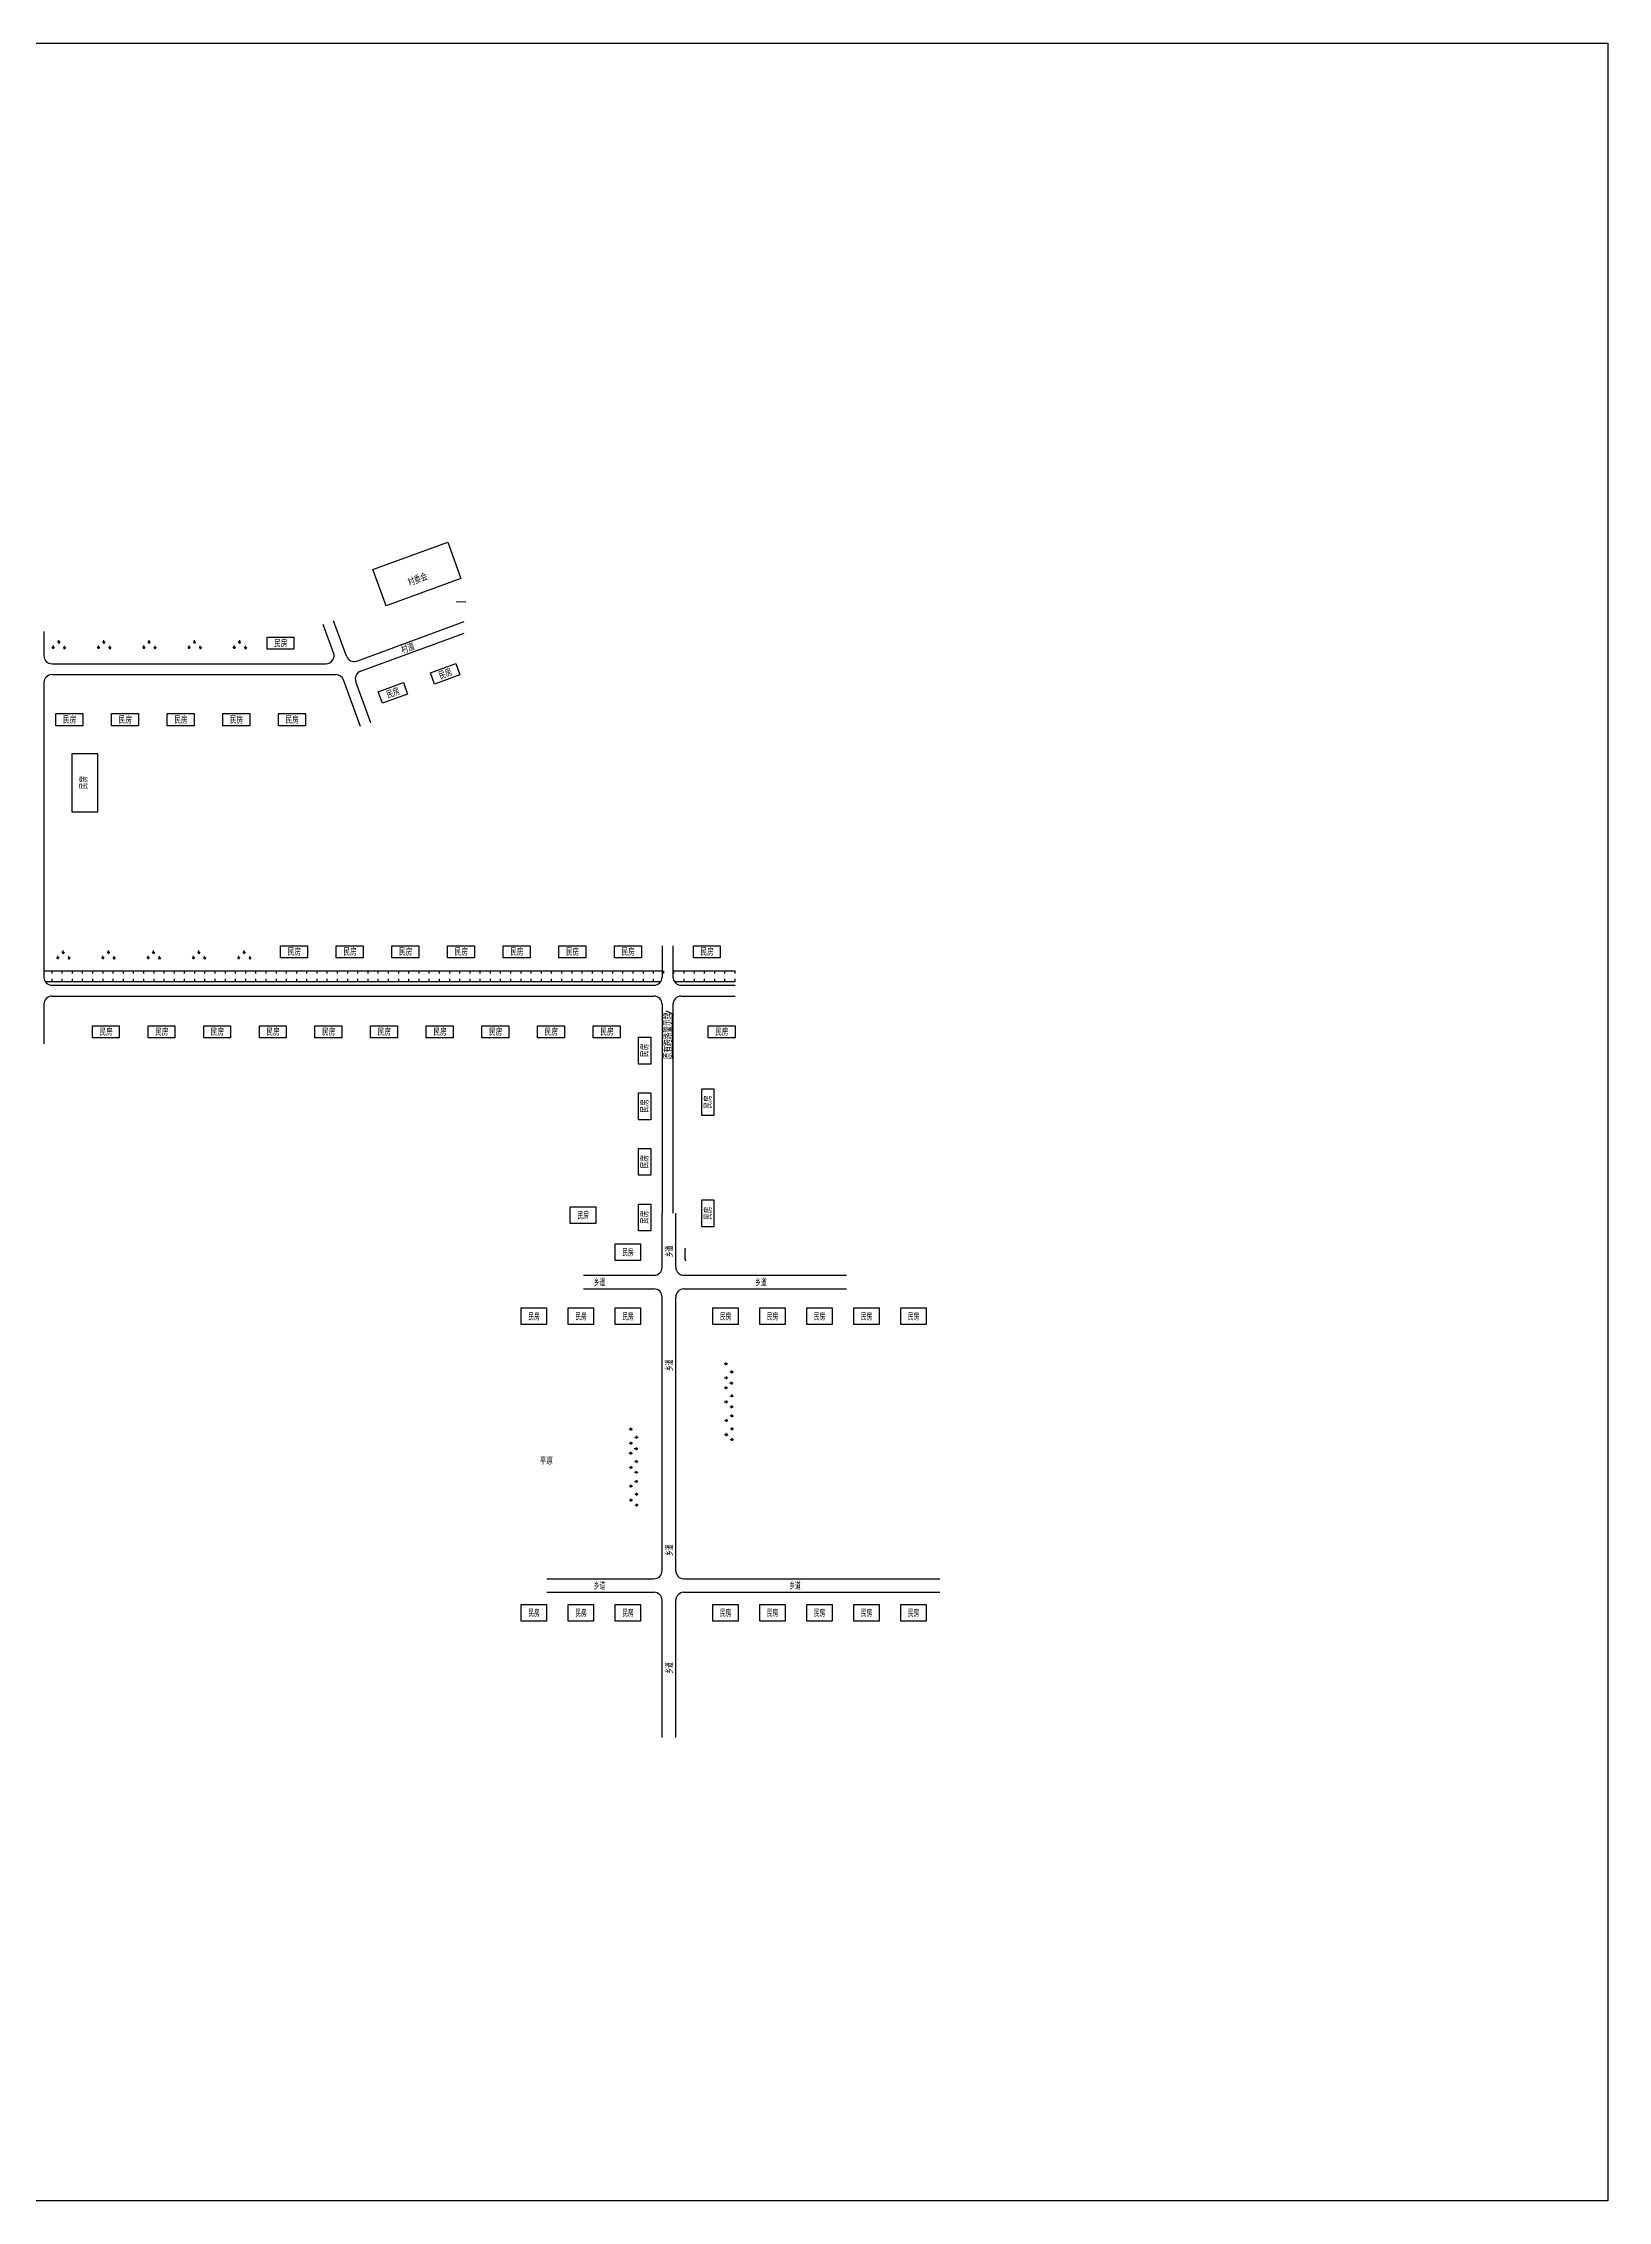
# Model space of a CAD drawing. Header units: millimetres. Extents: x 15213 to 16844, y 6052 to 6846.
# Drawn here: x 16268 to 16844, y 6052 to 6846 of the extents above; entities that cross this region are included whole.
import ezdxf
from ezdxf.enums import TextEntityAlignment as Align

# ---------------------------------------------------------------- set-up
doc = ezdxf.new("R2010")
doc.units = ezdxf.units.MM
for name, color, linetype in [('$DXFH', 7, 'Continuous'), ('$HLX', 4, 'Continuous'), ('BZ1', 6, 'Continuous'), ('设计院模板', 7, 'Continuous')]:
    doc.layers.add(name, color=color, linetype=linetype)
doc.layers.add('图衔不得改动', color=7, linetype='Continuous', lineweight=60)
doc.layers.add('实线', color=7, linetype='Continuous', lineweight=0)
doc.styles.add('0.7宋体', font='', dxfattribs={"width": 0.7, "height": 2.5})
doc.styles.add('粗宋', font='', dxfattribs={"width": 0.75})
doc.styles.get('0.7宋体').set_extended_font_data('SimSun')
doc.styles.get('粗宋').set_extended_font_data('SimSun')

msp = doc.modelspace()

# ---------------------------------------------------------------- linework, layer by layer
at = {"layer": '$DXFH', "linetype": 'Continuous'}
for p, q in [((16272.03, 6623.1, 3923486408.08), (16271.6, 6623.78, 3923486408.08)), ((16272.07, 6623.07, 3923486408.08), (16271.98, 6624.3, 3923486408.08)), ((16272.07, 6623.14, 3923486408.08), (16272.45, 6623.78, 3923486408.08)), ((16274.01, 6625.05, 3923486408.08), (16273.58, 6625.73, 3923486408.08)), ((16274.01, 6625.02, 3923486408.08), (16273.96, 6626.25, 3923486408.08)), ((16274.05, 6625.05, 3923486408.08), (16274.44, 6625.74, 3923486408.08)), ((16276.15, 6623.01, 3923486408.08), (16275.77, 6623.69, 3923486408.08)), ((16276.2, 6622.97, 3923486408.08), (16276.1, 6624.2, 3923486408.08)), ((16276.2, 6623.04, 3923486408.08), (16276.63, 6623.69, 3923486408.08)), ((16288.67, 6623.1, 3923486408.08), (16288.24, 6623.78, 3923486408.08)), ((16288.71, 6623.07, 3923486408.08), (16288.62, 6624.3, 3923486408.08)), ((16288.71, 6623.14, 3923486408.08), (16289.09, 6623.78, 3923486408.08)), ((16290.65, 6625.05, 3923486408.08), (16290.22, 6625.73, 3923486408.08)), ((16290.65, 6625.02, 3923486408.08), (16290.6, 6626.25, 3923486408.08)), ((16290.69, 6625.05, 3923486408.08), (16291.07, 6625.74, 3923486408.08)), ((16292.79, 6623.01, 3923486408.08), (16292.41, 6623.69, 3923486408.08)), ((16292.84, 6622.97, 3923486408.08), (16292.74, 6624.2, 3923486408.08)), ((16292.84, 6623.04, 3923486408.08), (16293.27, 6623.69, 3923486408.08)), ((16305.31, 6623.1, 3923486408.08), (16304.88, 6623.78, 3923486408.08)), ((16305.35, 6623.07, 3923486408.08), (16305.26, 6624.3, 3923486408.08)), ((16305.35, 6623.14, 3923486408.08), (16305.73, 6623.78, 3923486408.08)), ((16307.29, 6625.05, 3923486408.08), (16306.86, 6625.73, 3923486408.08)), ((16307.29, 6625.02, 3923486408.08), (16307.24, 6626.25, 3923486408.08)), ((16307.33, 6625.05, 3923486408.08), (16307.71, 6625.74, 3923486408.08)), ((16309.43, 6623.01, 3923486408.08), (16309.05, 6623.69, 3923486408.08)), ((16309.48, 6622.97, 3923486408.08), (16309.38, 6624.2, 3923486408.08)), ((16309.48, 6623.04, 3923486408.08), (16309.9, 6623.69, 3923486408.08)), ((16321.95, 6623.1, 3923486408.08), (16321.52, 6623.78, 3923486408.08)), ((16321.99, 6623.07, 3923486408.08), (16321.9, 6624.3, 3923486408.08)), ((16321.99, 6623.14, 3923486408.08), (16322.37, 6623.78, 3923486408.08)), ((16323.93, 6625.05, 3923486408.08), (16323.5, 6625.73, 3923486408.08)), ((16323.92, 6625.02, 3923486408.08), (16323.88, 6626.25, 3923486408.08)), ((16323.97, 6625.05, 3923486408.08), (16324.35, 6625.74, 3923486408.08)), ((16326.07, 6623.01, 3923486408.08), (16325.69, 6623.69, 3923486408.08)), ((16326.12, 6622.97, 3923486408.08), (16326.02, 6624.2, 3923486408.08)), ((16326.12, 6623.04, 3923486408.08), (16326.54, 6623.69, 3923486408.08)), ((16338.58, 6623.1, 3923486408.08), (16338.16, 6623.78, 3923486408.08)), ((16338.63, 6623.07, 3923486408.08), (16338.54, 6624.3, 3923486408.08)), ((16338.63, 6623.14, 3923486408.08), (16339.01, 6623.78, 3923486408.08)), ((16340.57, 6625.05, 3923486408.08), (16340.14, 6625.73, 3923486408.08)), ((16340.56, 6625.02, 3923486408.08), (16340.52, 6626.25, 3923486408.08)), ((16340.61, 6625.05, 3923486408.08), (16340.99, 6625.74, 3923486408.08)), ((16342.71, 6623.01, 3923486408.08), (16342.33, 6623.69, 3923486408.08)), ((16342.76, 6622.97, 3923486408.08), (16342.66, 6624.2, 3923486408.08)), ((16342.75, 6623.04, 3923486408.08), (16343.18, 6623.69, 3923486408.08)), ((16273.65, 6508.97, 3923486408.08), (16273.22, 6509.66, 3923486408.08)), ((16273.69, 6508.94, 3923486408.08), (16273.6, 6510.17, 3923486408.08)), ((16273.69, 6509.01, 3923486408.08), (16274.07, 6509.66, 3923486408.08)), ((16275.63, 6510.93, 3923486408.08), (16275.2, 6511.61, 3923486408.08)), ((16275.63, 6510.89, 3923486408.08), (16275.58, 6512.12, 3923486408.08)), ((16275.68, 6510.93, 3923486408.08), (16276.06, 6511.61, 3923486408.08)), ((16277.77, 6508.88, 3923486408.08), (16277.39, 6509.56, 3923486408.08)), ((16277.82, 6508.85, 3923486408.08), (16277.72, 6510.07, 3923486408.08)), ((16277.82, 6508.92, 3923486408.08), (16278.25, 6509.56, 3923486408.08)), ((16290.29, 6508.97, 3923486408.08), (16289.86, 6509.66, 3923486408.08)), ((16290.33, 6508.94, 3923486408.08), (16290.24, 6510.17, 3923486408.08)), ((16290.33, 6509.01, 3923486408.08), (16290.71, 6509.66, 3923486408.08)), ((16292.27, 6510.93, 3923486408.08), (16291.84, 6511.61, 3923486408.08)), ((16292.27, 6510.89, 3923486408.08), (16292.22, 6512.12, 3923486408.08)), ((16292.31, 6510.93, 3923486408.08), (16292.7, 6511.61, 3923486408.08)), ((16294.41, 6508.88, 3923486408.08), (16294.03, 6509.56, 3923486408.08)), ((16294.46, 6508.85, 3923486408.08), (16294.36, 6510.07, 3923486408.08)), ((16294.46, 6508.92, 3923486408.08), (16294.89, 6509.56, 3923486408.08)), ((16306.93, 6508.97, 3923486408.08), (16306.5, 6509.66, 3923486408.08)), ((16306.97, 6508.94, 3923486408.08), (16306.88, 6510.17, 3923486408.08)), ((16306.97, 6509.01, 3923486408.08), (16307.35, 6509.66, 3923486408.08)), ((16308.91, 6510.93, 3923486408.08), (16308.48, 6511.61, 3923486408.08)), ((16308.91, 6510.89, 3923486408.08), (16308.86, 6512.12, 3923486408.08)), ((16308.95, 6510.93, 3923486408.08), (16309.33, 6511.61, 3923486408.08)), ((16311.05, 6508.88, 3923486408.08), (16310.67, 6509.56, 3923486408.08)), ((16311.1, 6508.85, 3923486408.08), (16311, 6510.07, 3923486408.08)), ((16311.1, 6508.92, 3923486408.08), (16311.53, 6509.56, 3923486408.08)), ((16323.57, 6508.97, 3923486408.08), (16323.14, 6509.66, 3923486408.08)), ((16323.61, 6508.94, 3923486408.08), (16323.52, 6510.17, 3923486408.08)), ((16323.61, 6509.01, 3923486408.08), (16323.99, 6509.66, 3923486408.08)), ((16325.55, 6510.93, 3923486408.08), (16325.12, 6511.61, 3923486408.08)), ((16325.55, 6510.89, 3923486408.08), (16325.5, 6512.12, 3923486408.08)), ((16325.59, 6510.93, 3923486408.08), (16325.97, 6511.61, 3923486408.08)), ((16327.69, 6508.88, 3923486408.08), (16327.31, 6509.56, 3923486408.08)), ((16327.74, 6508.85, 3923486408.08), (16327.64, 6510.07, 3923486408.08)), ((16327.74, 6508.92, 3923486408.08), (16328.16, 6509.56, 3923486408.08)), ((16340.21, 6508.97, 3923486408.08), (16339.78, 6509.66, 3923486408.08)), ((16340.25, 6508.94, 3923486408.08), (16340.16, 6510.17, 3923486408.08)), ((16340.25, 6509.01, 3923486408.08), (16340.63, 6509.66, 3923486408.08)), ((16342.19, 6510.93, 3923486408.08), (16341.76, 6511.61, 3923486408.08)), ((16342.19, 6510.89, 3923486408.08), (16342.14, 6512.12, 3923486408.08)), ((16342.23, 6510.93, 3923486408.08), (16342.61, 6511.61, 3923486408.08)), ((16344.33, 6508.88, 3923486408.08), (16343.95, 6509.56, 3923486408.08)), ((16344.38, 6508.85, 3923486408.08), (16344.28, 6510.07, 3923486408.08)), ((16344.38, 6508.92, 3923486408.08), (16344.8, 6509.56, 3923486408.08))]:
    msp.add_line(p, q, dxfattribs=at)
at = {"layer": '$HLX', "linetype": 'Continuous'}
for p, q in [((16271.51, 6503.66), (16271.51, 6504.66)), ((16271.51, 6500.64), (16271.51, 6501.64)), ((16275.26, 6503.66), (16275.26, 6504.66)), ((16275.26, 6500.64), (16275.26, 6501.64)), ((16279.01, 6503.66), (16279.01, 6504.66)), ((16279.01, 6500.64), (16279.01, 6501.64)), ((16282.76, 6503.66), (16282.76, 6504.66)), ((16282.76, 6500.64), (16282.76, 6501.64)), ((16286.51, 6503.66), (16286.51, 6504.66)), ((16286.51, 6500.64), (16286.51, 6501.64)), ((16290.26, 6503.66), (16290.26, 6504.66)), ((16290.26, 6500.64), (16290.26, 6501.64)), ((16294.01, 6503.66), (16294.01, 6504.66)), ((16294.01, 6500.64), (16294.01, 6501.64)), ((16297.76, 6503.66), (16297.76, 6504.66)), ((16297.76, 6500.64), (16297.76, 6501.64)), ((16301.51, 6503.66), (16301.51, 6504.66)), ((16301.51, 6500.64), (16301.51, 6501.64)), ((16305.26, 6503.66), (16305.26, 6504.66)), ((16305.26, 6500.64), (16305.26, 6501.64)), ((16309.01, 6503.66), (16309.01, 6504.66)), ((16309.01, 6500.64), (16309.01, 6501.64)), ((16312.76, 6503.66), (16312.76, 6504.66)), ((16312.76, 6500.64), (16312.76, 6501.64)), ((16316.51, 6503.66), (16316.51, 6504.66)), ((16316.51, 6500.64), (16316.51, 6501.64)), ((16320.26, 6503.66), (16320.26, 6504.66)), ((16320.26, 6500.64), (16320.26, 6501.64)), ((16324.01, 6503.66), (16324.01, 6504.66)), ((16324.01, 6500.64), (16324.01, 6501.64)), ((16327.76, 6503.66), (16327.76, 6504.66)), ((16327.76, 6500.64), (16327.76, 6501.64)), ((16331.51, 6503.66), (16331.51, 6504.66)), ((16331.51, 6500.64), (16331.51, 6501.64)), ((16335.26, 6503.66), (16335.26, 6504.66)), ((16335.26, 6500.64), (16335.26, 6501.64)), ((16339.01, 6503.66), (16339.01, 6504.66)), ((16339.01, 6500.64), (16339.01, 6501.64)), ((16342.76, 6503.66), (16342.76, 6504.66)), ((16342.76, 6500.64), (16342.76, 6501.64)), ((16346.51, 6503.66), (16346.51, 6504.66)), ((16346.51, 6500.64), (16346.51, 6501.64)), ((16350.26, 6503.66), (16350.26, 6504.66)), ((16350.26, 6500.64), (16350.26, 6501.64)), ((16354.01, 6503.66), (16354.01, 6504.66)), ((16354.01, 6500.64), (16354.01, 6501.64)), ((16357.76, 6503.66), (16357.76, 6504.66)), ((16357.76, 6500.64), (16357.76, 6501.64)), ((16361.51, 6503.66), (16361.51, 6504.66)), ((16361.51, 6500.64), (16361.51, 6501.64)), ((16365.26, 6503.66), (16365.26, 6504.66)), ((16365.26, 6500.64), (16365.26, 6501.64)), ((16369.01, 6503.66), (16369.01, 6504.66)), ((16369.01, 6500.64), (16369.01, 6501.64)), ((16372.76, 6503.66), (16372.76, 6504.66)), ((16372.76, 6500.64), (16372.76, 6501.64)), ((16376.51, 6503.66), (16376.51, 6504.66)), ((16376.51, 6500.64), (16376.51, 6501.64)), ((16380.26, 6503.66), (16380.26, 6504.66)), ((16380.26, 6500.64), (16380.26, 6501.64)), ((16384.01, 6503.66), (16384.01, 6504.66)), ((16384.01, 6500.64), (16384.01, 6501.64)), ((16387.76, 6503.66), (16387.76, 6504.66)), ((16387.76, 6500.64), (16387.76, 6501.64)), ((16391.51, 6503.66), (16391.51, 6504.66)), ((16391.51, 6500.64), (16391.51, 6501.64)), ((16395.26, 6503.66), (16395.26, 6504.66)), ((16395.26, 6500.64), (16395.26, 6501.64)), ((16399.01, 6503.66), (16399.01, 6504.66)), ((16399.01, 6500.64), (16399.01, 6501.64)), ((16402.76, 6503.66), (16402.76, 6504.66)), ((16402.76, 6500.64), (16402.76, 6501.64)), ((16406.51, 6503.66), (16406.51, 6504.66)), ((16406.51, 6500.64), (16406.51, 6501.64)), ((16410.26, 6503.66), (16410.26, 6504.66)), ((16410.26, 6500.64), (16410.26, 6501.64)), ((16414.01, 6503.66), (16414.01, 6504.66)), ((16414.01, 6500.64), (16414.01, 6501.64)), ((16417.76, 6503.66), (16417.76, 6504.66)), ((16417.76, 6500.64), (16417.76, 6501.64)), ((16421.51, 6503.66), (16421.51, 6504.66)), ((16421.51, 6500.64), (16421.51, 6501.64)), ((16425.26, 6503.66), (16425.26, 6504.66)), ((16425.26, 6500.64), (16425.26, 6501.64)), ((16429.01, 6503.66), (16429.01, 6504.66)), ((16429.01, 6500.64), (16429.01, 6501.64)), ((16432.76, 6503.66), (16432.76, 6504.66)), ((16432.76, 6500.64), (16432.76, 6501.64)), ((16436.51, 6503.66), (16436.51, 6504.66)), ((16436.51, 6500.64), (16436.51, 6501.64)), ((16440.26, 6503.66), (16440.26, 6504.66)), ((16440.26, 6500.64), (16440.26, 6501.64)), ((16444.01, 6503.66), (16444.01, 6504.66)), ((16444.01, 6500.64), (16444.01, 6501.64)), ((16447.76, 6503.66), (16447.76, 6504.66)), ((16447.76, 6500.64), (16447.76, 6501.64)), ((16451.51, 6503.66), (16451.51, 6504.66)), ((16451.51, 6500.64), (16451.51, 6501.64)), ((16455.26, 6503.66), (16455.26, 6504.66)), ((16455.26, 6500.64), (16455.26, 6501.64)), ((16459.01, 6503.66), (16459.01, 6504.66)), ((16459.01, 6500.64), (16459.01, 6501.64)), ((16462.76, 6503.66), (16462.76, 6504.66)), ((16462.76, 6500.64), (16462.76, 6501.64)), ((16466.51, 6503.66), (16466.51, 6504.66)), ((16466.51, 6500.64), (16466.51, 6501.64)), ((16470.26, 6503.66), (16470.26, 6504.66)), ((16470.26, 6500.64), (16470.26, 6501.64)), ((16474.01, 6503.66), (16474.01, 6504.66)), ((16474.01, 6500.64), (16474.01, 6501.64)), ((16477.76, 6503.66), (16477.76, 6504.66)), ((16477.76, 6500.64), (16477.76, 6501.64)), ((16481.51, 6503.66), (16481.51, 6504.66)), ((16481.51, 6500.64), (16481.51, 6501.64)), ((16485.26, 6503.66), (16485.26, 6504.66)), ((16485.26, 6500.64), (16485.26, 6501.64)), ((16489.01, 6503.66), (16489.01, 6504.66)), ((16489.01, 6500.64), (16489.01, 6501.64)), ((16492.76, 6503.66), (16492.76, 6504.66)), ((16492.76, 6500.64), (16492.76, 6501.64)), ((16496.51, 6503.66), (16496.51, 6504.66)), ((16500.26, 6503.66), (16500.26, 6504.66)), ((16504.01, 6503.66), (16504.01, 6504.66)), ((16504.01, 6500.64), (16504.01, 6501.64)), ((16507.76, 6503.66), (16507.76, 6504.66)), ((16507.76, 6500.64), (16507.76, 6501.64)), ((16511.51, 6503.66), (16511.51, 6504.66)), ((16511.51, 6500.64), (16511.51, 6501.64)), ((16515.26, 6503.66), (16515.26, 6504.66)), ((16515.26, 6500.64), (16515.26, 6501.64)), ((16519.01, 6503.66), (16519.01, 6504.66)), ((16519.01, 6500.64), (16519.01, 6501.64)), ((16522.76, 6503.66), (16522.76, 6504.66)), ((16522.76, 6500.64), (16522.76, 6501.64))]:
    msp.add_line(p, q, dxfattribs=at)
for points in [[(16268.5, 6504.66), (16495.9, 6504.66)], [(16499.9, 6504.66), (16522.74, 6504.66)], [(16269.01, 6500.64), (16495.39, 6500.64)], [(16500.41, 6500.64), (16522.74, 6500.64)]]:
    msp.add_lwpolyline(points, dxfattribs=at)
at = {"color": 0}
for p, q in [((16423.74, 6640.21), (16420.17, 6640.38)), ((16268.5, 6629.45), (16268.5, 6620.58)), ((16375.06, 6621.62), (16371.24, 6632.03)), ((16379.77, 6620.38), (16374.99, 6633.41)), ((16383.62, 6618.59), (16423.07, 6633.08)), ((16385, 6614.84), (16423.07, 6628.82)), ((16271.5, 6617.58), (16372.24, 6617.58)), ((16271.5, 6613.58), (16375.91, 6613.58)), ((16268.5, 6610.58), (16268.5, 6586.46)), ((16385.01, 6594.45), (16378.72, 6611.62)), ((16388.77, 6595.83), (16383.21, 6610.99)), ((16268.5, 6586.46), (16268.5, 6502.32)), ((16495.9, 6513.87), (16495.9, 6502.32)), ((16499.9, 6513.87), (16499.9, 6502.32)), ((16271.5, 6499.32), (16492.9, 6499.32)), ((16271.5, 6495.32), (16492.9, 6495.32)), ((16502.9, 6499.32), (16522.74, 6499.32)), ((16502.9, 6495.32), (16522.74, 6495.32)), ((16268.5, 6492.32), (16268.5, 6477.82)), ((16495.9, 6492.32), (16495.9, 6415.43)), ((16497.27, 6489.87), (16499.55, 6488.93)), ((16499.55, 6488.93), (16499.55, 6472.21)), ((16499.9, 6492.32), (16499.9, 6415.43)), ((16495.9, 6395.6), (16495.9, 6415.43)), ((16500.9, 6395.6), (16500.9, 6415.43)), ((16467, 6392.6), (16492.9, 6392.6)), ((16503.9, 6392.6), (16563.71, 6392.6)), ((16467, 6387.6), (16492.9, 6387.6)), ((16495.9, 6283.98), (16495.9, 6384.6)), ((16500.9, 6283.98), (16500.9, 6384.6)), ((16503.9, 6387.6), (16563.71, 6387.6)), ((16453.47, 6280.98), (16492.9, 6280.98)), ((16503.9, 6280.98), (16598.1, 6280.98)), ((16453.47, 6275.98), (16492.9, 6275.98)), ((16495.9, 6222.57), (16495.9, 6272.98)), ((16500.9, 6222.57), (16500.9, 6272.98)), ((16503.9, 6275.98), (16598.1, 6275.98))]:
    msp.add_line(p, q, dxfattribs=at)
for p, q in [((16504.29, 6402.08), (16504.68, 6402.57)), ((16504.29, 6402.13), (16504.29, 6398.4)), ((16504.29, 6398.45), (16504.68, 6397.96))]:
    msp.add_line(p, q)
msp.add_lwpolyline([(15213.37, 6845.89), (16843.77, 6845.89), (16843.77, 6052.12), (15213.37, 6052.12)], close=True)
for points in [[(16389.54, 6652.21), (16417.03, 6662.29), (16421.92, 6648.94), (16394.43, 6638.87)], [(16278.73, 6563.05), (16288.29, 6563.05), (16288.29, 6584.44), (16278.73, 6584.44)], [(16462.14, 6417.85), (16471.5, 6417.85), (16471.5, 6411.71), (16462.14, 6411.71)], [(16478.62, 6404.21), (16487.98, 6404.21), (16487.98, 6398.06), (16478.62, 6398.06)], [(16444.06, 6380.62), (16453.42, 6380.62), (16453.42, 6374.47), (16444.06, 6374.47)], [(16461.34, 6380.62), (16470.7, 6380.62), (16470.7, 6374.47), (16461.34, 6374.47)], [(16478.62, 6380.62), (16487.98, 6380.62), (16487.98, 6374.47), (16478.62, 6374.47)], [(16514.54, 6380.62), (16523.9, 6380.62), (16523.9, 6374.47), (16514.54, 6374.47)], [(16531.82, 6380.62), (16541.19, 6380.62), (16541.19, 6374.47), (16531.82, 6374.47)], [(16549.11, 6380.62), (16558.47, 6380.62), (16558.47, 6374.47), (16549.11, 6374.47)], [(16566.39, 6380.62), (16575.75, 6380.62), (16575.75, 6374.47), (16566.39, 6374.47)], [(16583.67, 6380.62), (16593.03, 6380.62), (16593.03, 6374.47), (16583.67, 6374.47)], [(16444.06, 6271.55), (16453.42, 6271.55), (16453.42, 6265.4), (16444.06, 6265.4)], [(16461.34, 6271.55), (16470.7, 6271.55), (16470.7, 6265.4), (16461.34, 6265.4)], [(16478.62, 6271.55), (16487.98, 6271.55), (16487.98, 6265.4), (16478.62, 6265.4)], [(16514.54, 6271.55), (16523.9, 6271.55), (16523.9, 6265.4), (16514.54, 6265.4)], [(16531.82, 6271.55), (16541.19, 6271.55), (16541.19, 6265.4), (16531.82, 6265.4)], [(16549.11, 6271.55), (16558.47, 6271.55), (16558.47, 6265.4), (16549.11, 6265.4)], [(16566.39, 6271.55), (16575.75, 6271.55), (16575.75, 6265.4), (16566.39, 6265.4)], [(16583.67, 6271.55), (16593.03, 6271.55), (16593.03, 6265.4), (16583.67, 6265.4)]]:
    msp.add_lwpolyline(points, close=True, dxfattribs=at)
at = {"linetype": 'Continuous'}
for points in [[(16350.59, 6627.36), (16360.49, 6627.36), (16360.49, 6622.89), (16350.59, 6622.89)], [(16410.69, 6614.27), (16419.98, 6617.68), (16421.52, 6613.48), (16412.23, 6610.07)], [(16391.47, 6607.23), (16400.77, 6610.64), (16402.31, 6606.43), (16393.01, 6603.03)], [(16272.92, 6599.24), (16282.82, 6599.24), (16282.82, 6594.77), (16272.92, 6594.77)], [(16293.39, 6599.24), (16303.29, 6599.24), (16303.29, 6594.77), (16293.39, 6594.77)], [(16313.86, 6599.24), (16323.76, 6599.24), (16323.76, 6594.77), (16313.86, 6594.77)], [(16334.33, 6599.24), (16344.23, 6599.24), (16344.23, 6594.77), (16334.33, 6594.77)], [(16354.8, 6599.24), (16364.7, 6599.24), (16364.7, 6594.77), (16354.8, 6594.77)], [(16355.58, 6513.87), (16365.48, 6513.87), (16365.48, 6509.4), (16355.58, 6509.4)], [(16376.05, 6513.87), (16385.95, 6513.87), (16385.95, 6509.4), (16376.05, 6509.4)], [(16396.52, 6513.87), (16406.42, 6513.87), (16406.42, 6509.4), (16396.52, 6509.4)], [(16416.99, 6513.87), (16426.89, 6513.87), (16426.89, 6509.4), (16416.99, 6509.4)], [(16437.46, 6513.87), (16447.36, 6513.87), (16447.36, 6509.4), (16437.46, 6509.4)], [(16457.92, 6513.87), (16467.82, 6513.87), (16467.82, 6509.4), (16457.92, 6509.4)], [(16478.39, 6513.87), (16488.29, 6513.87), (16488.29, 6509.4), (16478.39, 6509.4)], [(16507.39, 6513.87), (16517.28, 6513.87), (16517.28, 6509.4), (16507.39, 6509.4)], [(16286.34, 6484.42), (16296.24, 6484.42), (16296.24, 6479.94), (16286.34, 6479.94)], [(16306.81, 6484.42), (16316.71, 6484.42), (16316.71, 6479.94), (16306.81, 6479.94)], [(16327.28, 6484.42), (16337.18, 6484.42), (16337.18, 6479.94), (16327.28, 6479.94)], [(16347.75, 6484.42), (16357.65, 6484.42), (16357.65, 6479.94), (16347.75, 6479.94)], [(16368.22, 6484.42), (16378.12, 6484.42), (16378.12, 6479.94), (16368.22, 6479.94)], [(16388.68, 6484.42), (16398.58, 6484.42), (16398.58, 6479.94), (16388.68, 6479.94)], [(16409.15, 6484.42), (16419.05, 6484.42), (16419.05, 6479.94), (16409.15, 6479.94)], [(16429.62, 6484.42), (16439.52, 6484.42), (16439.52, 6479.94), (16429.62, 6479.94)], [(16450.09, 6484.42), (16459.99, 6484.42), (16459.99, 6479.94), (16450.09, 6479.94)], [(16470.56, 6484.42), (16480.46, 6484.42), (16480.46, 6479.94), (16470.56, 6479.94)], [(16487.25, 6470.32), (16487.25, 6480.22), (16491.72, 6480.22), (16491.72, 6470.32)], [(16512.84, 6484.42), (16522.74, 6484.42), (16522.74, 6479.94), (16512.84, 6479.94)], [(16487.25, 6449.86), (16487.25, 6459.75), (16491.72, 6459.75), (16491.72, 6449.86)], [(16510.48, 6451.36), (16510.48, 6461.26), (16514.96, 6461.26), (16514.96, 6451.36)], [(16487.25, 6429.39), (16487.25, 6439.29), (16491.72, 6439.29), (16491.72, 6429.39)], [(16487.25, 6408.92), (16487.25, 6418.82), (16491.72, 6418.82), (16491.72, 6408.92)], [(16510.48, 6410.42), (16510.48, 6420.32), (16514.96, 6420.32), (16514.96, 6410.42)]]:
    msp.add_lwpolyline(points, close=True, dxfattribs=at)
at = {"color": 0}
for centre, start, end in [((16271.5, 6620.58), 180, 270), ((16372.24, 6620.58), 270, 20.13226), ((16382.59, 6621.41), 200.13226, 290.13226), ((16271.5, 6610.58), 90, 180), ((16375.91, 6610.58), 20.13226, 90), ((16386.03, 6612.02), 110.13226, 200.13226), ((16271.5, 6502.32), 180, 270), ((16492.9, 6502.32), 270, 0), ((16502.9, 6502.32), 180, 270), ((16271.5, 6492.32), 90, 180), ((16492.9, 6492.32), 0, 90), ((16502.9, 6492.32), 90, 180), ((16492.9, 6395.6), 270, 0), ((16503.9, 6395.6), 180, 270), ((16492.9, 6384.6), 0, 90), ((16503.9, 6384.6), 90, 180), ((16492.9, 6283.98), 270, 0), ((16503.9, 6283.98), 180, 270), ((16492.9, 6272.98), 0, 90), ((16503.9, 6272.98), 90, 180)]:
    msp.add_arc(centre, 3, start, end, dxfattribs=at)
at = {"layer": '设计院模板', "linetype": 'Continuous'}
for p, q in [((16519.97, 6360.07), (16518.75, 6359.98)), ((16519.91, 6360.07), (16519.26, 6360.45)), ((16519.94, 6360.03), (16519.26, 6359.6)), ((16519.97, 6351.2), (16518.75, 6351.11)), ((16520.01, 6354.84), (16518.78, 6354.79)), ((16519.91, 6351.2), (16519.26, 6351.58)), ((16519.94, 6351.15), (16519.26, 6350.73)), ((16519.97, 6354.88), (16519.29, 6355.26)), ((16519.97, 6354.84), (16519.29, 6354.41)), ((16521.96, 6352.9), (16520.73, 6352.81)), ((16522.05, 6357.03), (16520.83, 6356.93)), ((16521.89, 6352.9), (16521.24, 6353.28)), ((16521.93, 6352.86), (16521.24, 6352.43)), ((16521.98, 6357.03), (16521.34, 6357.45)), ((16522.02, 6356.98), (16521.34, 6356.6)), ((16520.01, 6345.96), (16518.78, 6345.92)), ((16519.97, 6346.01), (16519.29, 6346.39)), ((16519.97, 6345.96), (16519.29, 6345.54)), ((16522.05, 6348.15), (16520.83, 6348.06)), ((16522.05, 6344.2), (16520.83, 6344.11)), ((16521.98, 6348.15), (16521.34, 6348.58)), ((16522.02, 6348.11), (16521.34, 6347.73)), ((16521.98, 6344.2), (16521.34, 6344.58)), ((16522.02, 6344.16), (16521.34, 6343.73)), ((16484.93, 6335.98), (16483.7, 6335.89)), ((16484.86, 6335.98), (16484.21, 6336.36)), ((16484.89, 6335.94), (16484.21, 6335.51)), ((16520.04, 6339.16), (16518.81, 6339.06)), ((16519.97, 6339.16), (16519.32, 6339.54)), ((16520, 6339.11), (16519.32, 6338.68)), ((16520.03, 6333.97), (16519.35, 6334.35)), ((16522.02, 6340.86), (16520.79, 6340.77)), ((16522.11, 6336.11), (16520.89, 6336.02)), ((16521.95, 6340.86), (16521.3, 6341.24)), ((16521.99, 6340.81), (16521.3, 6340.39)), ((16522.05, 6336.11), (16521.4, 6336.54)), ((16522.08, 6336.06), (16521.4, 6335.68)), ((16484.93, 6327.11), (16483.7, 6327.02)), ((16484.96, 6330.75), (16483.73, 6330.7)), ((16484.86, 6327.11), (16484.21, 6327.49)), ((16484.89, 6327.06), (16484.21, 6326.64)), ((16484.92, 6330.79), (16484.24, 6331.17)), ((16484.93, 6330.75), (16484.24, 6330.32)), ((16486.91, 6328.81), (16485.68, 6328.72)), ((16487, 6332.94), (16485.78, 6332.84)), ((16486.84, 6328.81), (16486.19, 6329.19)), ((16486.88, 6328.77), (16486.19, 6328.34)), ((16486.94, 6332.94), (16486.29, 6333.37)), ((16486.97, 6332.89), (16486.29, 6332.51)), ((16520.07, 6333.92), (16518.84, 6333.87)), ((16520.04, 6333.92), (16519.35, 6333.49)), ((16522.11, 6332.16), (16520.89, 6332.06)), ((16522.05, 6332.16), (16521.4, 6332.54)), ((16522.08, 6332.11), (16521.4, 6331.68)), ((16484.96, 6321.87), (16483.73, 6321.83)), ((16484.92, 6321.92), (16484.24, 6322.3)), ((16484.93, 6321.88), (16484.24, 6321.45)), ((16487, 6324.06), (16485.78, 6323.97)), ((16487, 6320.11), (16485.78, 6320.02)), ((16486.94, 6324.06), (16486.29, 6324.49)), ((16486.97, 6324.02), (16486.29, 6323.64)), ((16486.94, 6320.11), (16486.29, 6320.49)), ((16486.97, 6320.07), (16486.29, 6319.64)), ((16484.99, 6315.07), (16483.76, 6314.97)), ((16484.92, 6315.07), (16484.27, 6315.45)), ((16484.95, 6315.02), (16484.27, 6314.59)), ((16486.97, 6316.77), (16485.74, 6316.68)), ((16487.07, 6312.02), (16485.84, 6311.93)), ((16486.9, 6316.77), (16486.26, 6317.15)), ((16486.94, 6316.72), (16486.26, 6316.3)), ((16487, 6312.02), (16486.35, 6312.45)), ((16487.03, 6311.97), (16486.35, 6311.59)), ((16485.02, 6309.83), (16483.79, 6309.78)), ((16484.99, 6309.88), (16484.3, 6310.26)), ((16484.99, 6309.83), (16484.31, 6309.4)), ((16487.07, 6308.07), (16485.84, 6307.97)), ((16487, 6308.07), (16486.35, 6308.45)), ((16487.03, 6308.02), (16486.35, 6307.59))]:
    msp.add_line(p, q, dxfattribs=at)

# ---------------------------------------------------------------- texts
at = {"layer": 'BZ1', "color": 0, "style": '粗宋', "width": 0.7}
msp.add_text('平原', height=2.5, dxfattribs=at).set_placement((16453.33, 6324.42), align=Align.MIDDLE)
at = {"layer": '图衔不得改动', "color": 0, "style": '0.7宋体', "width": 0.7}
for s, rotation, p in [('村委会', 20.13226, (16405.9, 6648.74)), ('民房', 0, (16355.63, 6625.27)), ('村道', 20.13226, (16402.33, 6623.48)), ('民房', 20.13226, (16416.15, 6614.05)), ('民房', 20.13226, (16396.93, 6607)), ('民房', 0, (16277.97, 6597.15)), ('民房', 0, (16298.44, 6597.15)), ('民房', 0, (16318.91, 6597.15)), ('民房', 0, (16339.38, 6597.15)), ('民房', 0, (16359.85, 6597.15)), ('民房', 90, (16282.97, 6573.87)), ('民房', 0, (16360.63, 6511.78)), ('民房', 0, (16381.1, 6511.78)), ('民房', 0, (16401.56, 6511.78)), ('民房', 0, (16422.03, 6511.78)), ('民房', 0, (16442.5, 6511.78)), ('民房', 0, (16462.97, 6511.78)), ('民房', 0, (16483.44, 6511.78)), ('民房', 0, (16512.43, 6511.78)), ('原有跨路警示牌', 90, (16497.76, 6480.65)), ('民房', 0, (16291.39, 6482.33)), ('民房', 0, (16311.85, 6482.33)), ('民房', 0, (16332.32, 6482.33)), ('民房', 0, (16352.79, 6482.33)), ('民房', 0, (16373.26, 6482.33)), ('民房', 0, (16393.73, 6482.33)), ('民房', 0, (16414.2, 6482.33)), ('民房', 0, (16434.67, 6482.33)), ('民房', 0, (16455.14, 6482.33)), ('民房', 0, (16475.61, 6482.33)), ('民房', 90, (16489.34, 6475.37)), ('民房', 0, (16517.88, 6482.33)), ('民房', 90, (16489.34, 6454.9)), ('民房', 90, (16512.58, 6456.4)), ('民房', 90, (16489.34, 6434.43)), ('民房', 90, (16489.34, 6413.96)), ('民房', 90, (16512.58, 6415.47))]:
    msp.add_text(s, height=2.5, rotation=rotation, dxfattribs=at).set_placement(p, align=Align.MIDDLE)
at = {"layer": '实线', "linetype": 'Continuous', "style": '粗宋', "width": 0.6}
for s, p in [('民房', (16466.89, 6414.84)), ('民房', (16483.37, 6401.19)), ('乡道', (16472.88, 6390.21)), ('乡道', (16532.24, 6390.21)), ('民房', (16448.81, 6377.6)), ('民房', (16466.09, 6377.6)), ('民房', (16483.37, 6377.6)), ('民房', (16519.3, 6377.6)), ('民房', (16536.58, 6377.6)), ('民房', (16553.86, 6377.6)), ('民房', (16571.14, 6377.6)), ('民房', (16588.42, 6377.6)), ('乡道', (16472.88, 6278.59)), ('乡道', (16544.76, 6278.59)), ('民房', (16448.81, 6268.53)), ('民房', (16466.09, 6268.53)), ('民房', (16483.37, 6268.53)), ('民房', (16519.3, 6268.53)), ('民房', (16536.58, 6268.53)), ('民房', (16553.86, 6268.53)), ('民房', (16571.14, 6268.53)), ('民房', (16588.42, 6268.53))]:
    msp.add_text(s, height=2.5, dxfattribs=at).set_placement(p, align=Align.MIDDLE)
for p in [(16498.37, 6401.4), (16498.37, 6359.52), (16498.37, 6291.47), (16498.37, 6248.16)]:
    msp.add_text('乡道', height=2.5, rotation=90, dxfattribs=at).set_placement(p, align=Align.MIDDLE)

doc.saveas('drawing.dxf')
